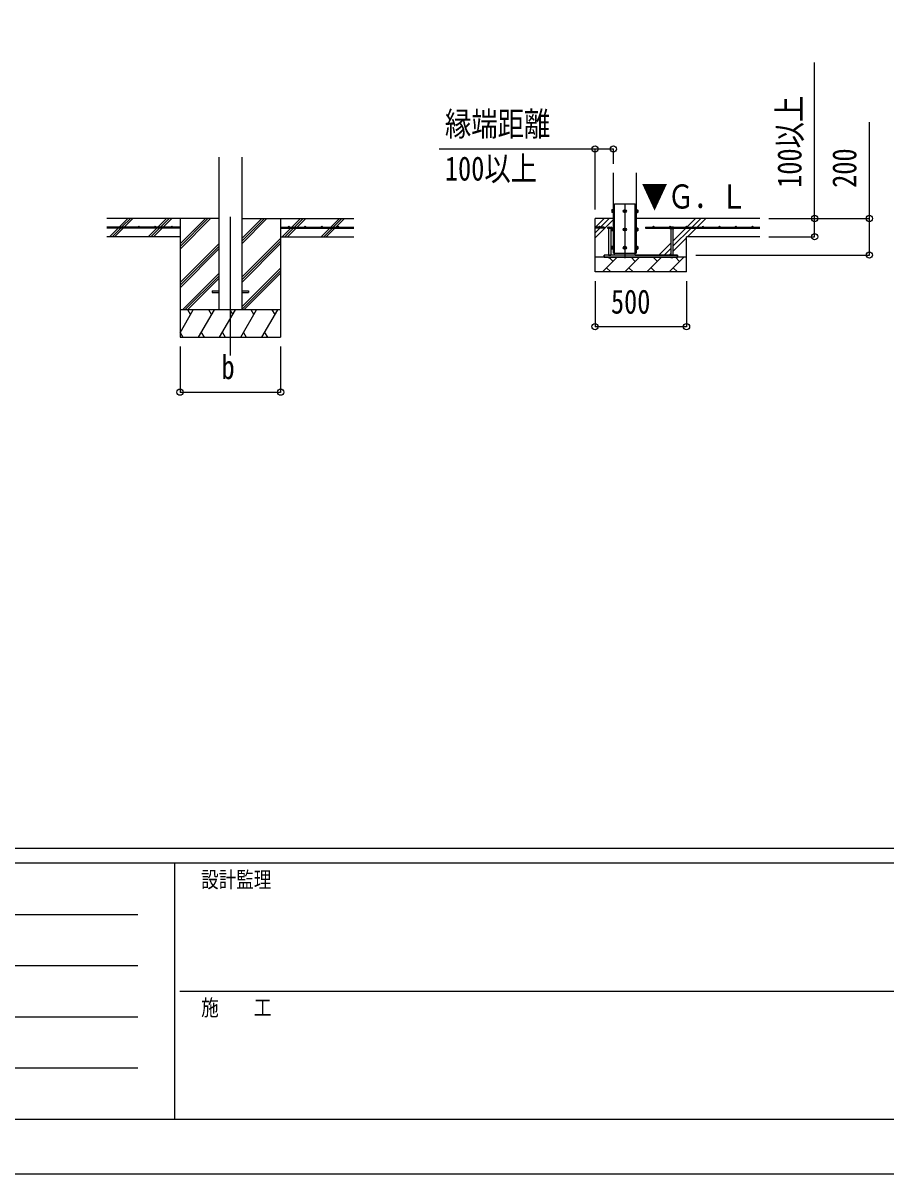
# Model space of a CAD drawing. Units: millimetres, scale not verified. Extents: x -16820 to 16820, y -11880 to 11880.
# Drawn here: x -6047 to -1330, y -11880 to -5584 of the extents above; entities that cross this region are included whole.
import ezdxf
from ezdxf.enums import TextEntityAlignment as Align

# ---------------------------------------------------------------- set-up
doc = ezdxf.new("R2010")
doc.units = ezdxf.units.MM
doc.header["$LTSCALE"] = 50
for name, color, linetype in [('0-4_YKK_12', 2, 'Continuous'), ('0-5_YKK_13', 4, 'Continuous'), ('0-6_YKK_A1', 4, 'Continuous'), ('0-7_YKK_D', 6, 'Continuous'), ('0-8_YKK_ZWAK', 7, 'Continuous')]:
    doc.layers.add(name, color=color, linetype=linetype)
doc.styles.add('ＭＳ ゴシック', font='')
doc.styles.get('ＭＳ ゴシック').set_extended_font_data('MS Gothic')

msp = doc.modelspace()

# ---------------------------------------------------------------- linework, layer by layer
at = {"layer": '0-4_YKK_12'}
for p, q in [((-2757.42, -6570.5), (-2757.42, -6870.5)), ((-4913.92, -6643.79), (-4913.92, -7403))]:
    msp.add_line(p, q, dxfattribs=at)
at = {"layer": '0-5_YKK_13'}
for p, q in [((-2828.12, -6606.51), (-2827.54, -6605.51)), ((-2828.12, -6606.51), (-2828.12, -6619.5)), ((-2822.62, -6605.51), (-2827.54, -6605.51)), ((-2822.62, -6609.25), (-2827.54, -6609.25)), ((-2822.62, -6605.51), (-2822.62, -6620.51)), ((-2821.02, -6605.96), (-2822.62, -6605.96)), ((-2822.62, -6612.5), (-2822.62, -6605.96)), ((-2821.02, -6612.5), (-2821.02, -6605.96)), ((-2813.42, -6843), (-2813.42, -6573)), ((-2813.42, -6573), (-2701.42, -6573)), ((-2701.42, -6843), (-2701.42, -6573)), ((-2693.82, -6605.95), (-2692.22, -6605.95)), ((-2693.82, -6612.5), (-2693.82, -6605.95)), ((-2692.22, -6605.49), (-2687.3, -6605.49)), ((-2692.22, -6605.49), (-2692.22, -6620.51)), ((-2692.22, -6612.5), (-2692.22, -6605.95)), ((-2692.22, -6609.25), (-2687.3, -6609.25)), ((-2686.72, -6606.5), (-2687.3, -6605.49)), ((-2686.72, -6606.5), (-2686.72, -6619.5)), ((-2828.12, -6619.5), (-2827.54, -6620.51)), ((-2822.62, -6616.75), (-2827.54, -6616.75)), ((-2822.62, -6620.51), (-2827.54, -6620.51)), ((-2822.62, -6612.5), (-2821.02, -6612.5)), ((-2822.62, -6613.5), (-2821.02, -6613.5)), ((-2822.62, -6620.05), (-2822.62, -6613.5)), ((-2822.62, -6620.05), (-2821.02, -6620.05)), ((-2821.02, -6620.05), (-2821.02, -6613.5)), ((-2692.22, -6612.5), (-2693.82, -6612.5)), ((-2692.22, -6613.5), (-2693.82, -6613.5)), ((-2693.82, -6620.05), (-2693.82, -6613.5)), ((-2692.22, -6620.05), (-2693.82, -6620.05)), ((-2692.22, -6620.05), (-2692.22, -6613.5)), ((-2692.22, -6616.75), (-2687.3, -6616.75)), ((-2692.22, -6620.51), (-2687.3, -6620.51)), ((-2686.72, -6619.5), (-2687.3, -6620.51)), ((-2849.42, -6700.5), (-2850.89, -6701.35)), ((-2849.42, -6700.5), (-2830.42, -6700.5)), ((-2845.92, -6708.5), (-2845.92, -6853)), ((-2845.41, -6708.5), (-2845.41, -6701.35)), ((-2834.44, -6708.5), (-2834.44, -6701.35)), ((-2833.92, -6708.5), (-2833.92, -6853)), ((-2830.42, -6700.5), (-2828.95, -6701.35)), ((-2828.95, -6708.5), (-2828.95, -6701.35)), ((-2828.12, -6706.51), (-2827.54, -6705.51)), ((-2828.12, -6706.51), (-2828.12, -6719.5)), ((-2828.12, -6719.5), (-2827.54, -6720.51)), ((-2822.62, -6705.51), (-2827.54, -6705.51)), ((-2822.62, -6709.25), (-2827.54, -6709.25)), ((-2822.62, -6716.75), (-2827.54, -6716.75)), ((-2822.62, -6720.51), (-2827.54, -6720.51)), ((-2822.62, -6705.51), (-2822.62, -6720.51)), ((-2821.02, -6705.96), (-2822.62, -6705.96)), ((-2822.62, -6712.5), (-2822.62, -6705.96)), ((-2822.62, -6712.5), (-2821.02, -6712.5)), ((-2822.62, -6713.5), (-2821.02, -6713.5)), ((-2822.62, -6720.05), (-2822.62, -6713.5)), ((-2822.62, -6720.05), (-2821.02, -6720.05)), ((-2821.02, -6712.5), (-2821.02, -6705.96)), ((-2821.02, -6720.05), (-2821.02, -6713.5)), ((-2693.82, -6705.95), (-2692.22, -6705.95)), ((-2693.82, -6712.5), (-2693.82, -6705.95)), ((-2692.22, -6712.5), (-2693.82, -6712.5)), ((-2692.22, -6713.5), (-2693.82, -6713.5)), ((-2693.82, -6720.05), (-2693.82, -6713.5)), ((-2692.22, -6720.05), (-2693.82, -6720.05)), ((-2692.22, -6705.49), (-2687.3, -6705.49)), ((-2692.22, -6705.49), (-2692.22, -6720.51)), ((-2692.22, -6712.5), (-2692.22, -6705.95)), ((-2692.22, -6709.25), (-2687.3, -6709.25)), ((-2692.22, -6720.05), (-2692.22, -6713.5)), ((-2692.22, -6716.75), (-2687.3, -6716.75)), ((-2692.22, -6720.51), (-2687.3, -6720.51)), ((-2686.72, -6706.5), (-2687.3, -6705.49)), ((-2686.72, -6719.5), (-2687.3, -6720.51)), ((-2686.72, -6706.5), (-2686.72, -6719.5)), ((-2509.42, -6700.5), (-2510.89, -6701.35)), ((-2510.89, -6708.5), (-2510.89, -6701.35)), ((-2490.42, -6700.5), (-2509.42, -6700.5)), ((-2505.92, -6708.5), (-2505.92, -6853)), ((-2505.41, -6708.5), (-2505.41, -6701.35)), ((-2494.44, -6708.5), (-2494.44, -6701.35)), ((-2493.92, -6708.5), (-2493.92, -6853)), ((-2490.42, -6700.5), (-2488.95, -6701.35)), ((-2469.92, -6853), (-2869.92, -6853)), ((-2869.92, -6865), (-2869.92, -6853)), ((-2845.92, -6853), (-2833.92, -6853)), ((-2828.12, -6806.51), (-2827.54, -6805.51)), ((-2828.12, -6806.51), (-2828.12, -6819.5)), ((-2828.12, -6819.5), (-2827.54, -6820.51)), ((-2822.62, -6805.51), (-2827.54, -6805.51)), ((-2822.62, -6809.25), (-2827.54, -6809.25)), ((-2822.62, -6816.75), (-2827.54, -6816.75)), ((-2822.62, -6820.51), (-2827.54, -6820.51)), ((-2822.62, -6805.51), (-2822.62, -6820.51)), ((-2821.02, -6805.96), (-2822.62, -6805.96)), ((-2822.62, -6812.5), (-2822.62, -6805.96)), ((-2822.62, -6812.5), (-2821.02, -6812.5)), ((-2822.62, -6813.5), (-2821.02, -6813.5)), ((-2822.62, -6820.05), (-2822.62, -6813.5)), ((-2822.62, -6820.05), (-2821.02, -6820.05)), ((-2821.02, -6812.5), (-2821.02, -6805.96)), ((-2821.02, -6820.05), (-2821.02, -6813.5)), ((-2813.42, -6853), (-2813.42, -6843)), ((-2701.42, -6853), (-2701.42, -6843)), ((-2693.82, -6805.95), (-2692.22, -6805.95)), ((-2693.82, -6812.5), (-2693.82, -6805.95)), ((-2692.22, -6812.5), (-2693.82, -6812.5)), ((-2692.22, -6813.5), (-2693.82, -6813.5)), ((-2693.82, -6820.05), (-2693.82, -6813.5)), ((-2692.22, -6820.05), (-2693.82, -6820.05)), ((-2692.22, -6805.49), (-2687.3, -6805.49)), ((-2692.22, -6805.49), (-2692.22, -6820.51)), ((-2692.22, -6812.5), (-2692.22, -6805.95)), ((-2692.22, -6809.25), (-2687.3, -6809.25)), ((-2692.22, -6820.05), (-2692.22, -6813.5)), ((-2692.22, -6816.75), (-2687.3, -6816.75)), ((-2692.22, -6820.51), (-2687.3, -6820.51)), ((-2686.72, -6806.5), (-2687.3, -6805.49)), ((-2686.72, -6819.5), (-2687.3, -6820.51)), ((-2686.72, -6806.5), (-2686.72, -6819.5)), ((-2493.92, -6853), (-2505.92, -6853)), ((-2469.92, -6865), (-2469.92, -6853)), ((-2869.92, -6865), (-2469.92, -6865)), ((-2845.92, -6866.5), (-2833.92, -6866.5)), ((-2493.92, -6866.5), (-2505.92, -6866.5)), ((-5013.92, -7048.5), (-5013.92, -7057.5)), ((-5013.92, -7048.5), (-4976.42, -7048.5)), ((-4851.42, -7048.5), (-4813.92, -7048.5)), ((-4813.92, -7048.5), (-4813.92, -7057.5)), ((-5013.92, -7057.5), (-4976.42, -7057.5)), ((-4851.42, -7057.5), (-4813.92, -7057.5))]:
    msp.add_line(p, q, dxfattribs=at)
for points in [[(-2819.92, -6604.5), (-2821.02, -6604.5), (-2821.02, -6621.5), (-2819.92, -6621.5)], [(-2694.92, -6604.5), (-2693.82, -6604.5), (-2693.82, -6621.5), (-2694.92, -6621.5)], [(-2828.95, -6708.5), (-2850.89, -6708.5), (-2850.89, -6701.35)], [(-2819.92, -6704.5), (-2821.02, -6704.5), (-2821.02, -6721.5), (-2819.92, -6721.5)], [(-2694.92, -6704.5), (-2693.82, -6704.5), (-2693.82, -6721.5), (-2694.92, -6721.5)], [(-2510.89, -6708.5), (-2488.95, -6708.5), (-2488.95, -6701.35)], [(-2819.92, -6804.5), (-2821.02, -6804.5), (-2821.02, -6821.5), (-2819.92, -6821.5)], [(-2694.92, -6804.5), (-2693.82, -6804.5), (-2693.82, -6821.5), (-2694.92, -6821.5)], [(-2845.92, -6865), (-2845.92, -6866.5), (-2843.92, -6868.5), (-2835.92, -6868.5)], [(-2833.92, -6865), (-2833.92, -6866.5), (-2835.92, -6868.5)], [(-2505.92, -6865), (-2505.92, -6866.5), (-2503.92, -6868.5)], [(-2493.92, -6865), (-2493.92, -6866.5), (-2495.92, -6868.5), (-2503.92, -6868.5)]]:
    msp.add_lwpolyline(points, dxfattribs=at)
for points in [[(-2757.42, -6605.49), (-2763.92, -6609.25), (-2763.92, -6616.75), (-2757.42, -6620.51), (-2750.92, -6616.75), (-2750.92, -6609.25)], [(-2757.42, -6705.49), (-2763.92, -6709.25), (-2763.92, -6716.75), (-2757.42, -6720.51), (-2750.92, -6716.75), (-2750.92, -6709.25)], [(-2757.42, -6805.49), (-2763.92, -6809.25), (-2763.92, -6816.75), (-2757.42, -6820.51), (-2750.92, -6816.75), (-2750.92, -6809.25)]]:
    msp.add_lwpolyline(points, close=True, dxfattribs=at)
for centre, radius in [((-2757.42, -6613), 8.5), ((-2757.42, -6613), 6.5), ((-2757.42, -6713), 8.5), ((-2757.42, -6713), 6.5), ((-2757.42, -6813), 8.5), ((-2757.42, -6813), 6.5)]:
    msp.add_circle(centre, radius, dxfattribs=at)
for centre, radius, start, end in [((-2824.82, -6607.38), 3.31, 145.51973, 214.48027), ((-2815.7, -6613), 12.42, 162.41205, 197.58795), ((-2757.42, -6613), 7.05, 157.21814, 202.78186), ((-2757.42, -6613), 7.05, 97.21814, 142.78186), ((-2757.42, -6613), 7.05, 37.21814, 82.78186), ((-2757.42, -6613), 7.05, 337.21814, 22.78186), ((-2690.04, -6607.37), 3.32, 325.61575, 34.38425), ((-2699.14, -6613), 12.42, 342.41205, 17.58795), ((-2824.8, -6618.63), 3.32, 145.61575, 214.38425), ((-2757.42, -6613), 7.05, 217.21814, 262.78186), ((-2757.42, -6613), 7.05, 277.21814, 322.78186), ((-2690.04, -6618.63), 3.32, 325.61575, 34.38425), ((-2848.15, -6705.36), 4.86, 55.61575, 124.38425), ((-2839.92, -6718.65), 18.15, 72.41205, 107.58795), ((-2831.69, -6705.36), 4.86, 55.61575, 124.38425), ((-2824.82, -6707.38), 3.31, 145.51973, 214.48027), ((-2815.7, -6713), 12.42, 162.41205, 197.58795), ((-2824.8, -6718.63), 3.32, 145.61575, 214.38425), ((-2757.42, -6713), 7.05, 157.21814, 202.78186), ((-2757.42, -6713), 7.05, 97.21814, 142.78186), ((-2757.42, -6713), 7.05, 217.21814, 262.78186), ((-2757.42, -6713), 7.05, 37.21814, 82.78186), ((-2757.42, -6713), 7.05, 277.21814, 322.78186), ((-2757.42, -6713), 7.05, 337.21814, 22.78186), ((-2690.04, -6707.37), 3.32, 325.61575, 34.38425), ((-2699.14, -6713), 12.42, 342.41205, 17.58795), ((-2690.04, -6718.63), 3.32, 325.61575, 34.38425), ((-2508.15, -6705.36), 4.86, 55.61575, 124.38425), ((-2499.92, -6718.65), 18.15, 72.41205, 107.58795), ((-2491.69, -6705.36), 4.86, 55.61575, 124.38425), ((-2824.82, -6807.38), 3.31, 145.51973, 214.48027), ((-2815.7, -6813), 12.42, 162.41205, 197.58795), ((-2824.8, -6818.63), 3.32, 145.61575, 214.38425), ((-2757.42, -6813), 7.05, 157.21814, 202.78186), ((-2757.42, -6813), 7.05, 97.21814, 142.78186), ((-2757.42, -6813), 7.05, 217.21814, 262.78186), ((-2757.42, -6813), 7.05, 37.21814, 82.78186), ((-2757.42, -6813), 7.05, 277.21814, 322.78186), ((-2757.42, -6813), 7.05, 337.21814, 22.78186), ((-2690.04, -6807.37), 3.32, 325.61575, 34.38425), ((-2699.14, -6813), 12.42, 342.41205, 17.58795), ((-2690.04, -6818.63), 3.32, 325.61575, 34.38425)]:
    msp.add_arc(centre, radius, start, end, dxfattribs=at)
at = {"layer": '0-6_YKK_A1'}
for p, q in [((-4976.42, -6316.65), (-4976.42, -7153)), ((-4851.42, -6316.65), (-4851.42, -7153)), ((-2819.92, -6843), (-2819.92, -6403)), ((-2694.92, -6403), (-2694.92, -6843)), ((-4976.42, -6653), (-5588.92, -6653)), ((-5522.09, -6700.5), (-5474.59, -6653)), ((-5503.09, -6695.64), (-5460.45, -6653)), ((-5493.8, -6700.5), (-5446.3, -6653)), ((-5309.96, -6700.5), (-5262.46, -6653)), ((-5295.81, -6700.5), (-5248.31, -6653)), ((-5281.67, -6700.5), (-5234.17, -6653)), ((-5188.92, -6653), (-5188.92, -7303)), ((-5188.92, -6819.88), (-5022.04, -6653)), ((-5188.92, -6805.74), (-5036.18, -6653)), ((-5188.92, -6791.6), (-5050.32, -6653)), ((-4851.42, -6790.75), (-4713.67, -6653)), ((-4851.42, -6776.61), (-4727.81, -6653)), ((-4851.42, -6762.46), (-4741.96, -6653)), ((-4851.42, -6653), (-4238.92, -6653)), ((-4638.92, -6653), (-4638.92, -7303)), ((-4577.32, -6700.5), (-4529.82, -6653)), ((-4563.18, -6700.5), (-4515.68, -6653)), ((-4549.04, -6700.5), (-4501.54, -6653)), ((-4365.19, -6700.5), (-4317.69, -6653)), ((-4351.05, -6700.5), (-4303.55, -6653)), ((-4336.91, -6700.5), (-4289.41, -6653)), ((-2819.92, -6653), (-2919.92, -6653)), ((-2919.92, -6945), (-2919.92, -6653)), ((-2919.92, -6759), (-2819.92, -6659)), ((-2917.99, -6700.5), (-2870.49, -6653)), ((-2889.71, -6700.5), (-2842.21, -6653)), ((-2019.92, -6653), (-2694.92, -6653)), ((-2417.99, -6700.5), (-2370.49, -6653)), ((-2389.71, -6700.5), (-2342.21, -6653)), ((-2361.42, -6700.5), (-2313.92, -6653)), ((-5188.92, -6700.5), (-5588.92, -6700.5)), ((-5188.92, -6705.5), (-5588.92, -6705.5)), ((-5574.59, -6753), (-5527.09, -6705.5)), ((-5560.45, -6753), (-5512.95, -6705.5)), ((-5546.3, -6753), (-5498.8, -6705.5)), ((-5507.95, -6700.5), (-5506.28, -6698.83)), ((-5361.05, -6751.6), (-5314.96, -6705.5)), ((-5348.31, -6753), (-5300.81, -6705.5)), ((-5334.17, -6753), (-5286.67, -6705.5)), ((-5188.92, -6700.5), (-5188.92, -6705.5)), ((-4638.92, -6700.5), (-4238.92, -6700.5)), ((-4638.92, -6700.5), (-4638.92, -6705.5)), ((-4638.92, -6705.5), (-4238.92, -6705.5)), ((-4629.82, -6753), (-4582.32, -6705.5)), ((-4615.68, -6753), (-4568.18, -6705.5)), ((-4601.54, -6753), (-4554.04, -6705.5)), ((-4417.69, -6753), (-4370.19, -6705.5)), ((-4403.55, -6753), (-4356.05, -6705.5)), ((-4389.41, -6753), (-4341.91, -6705.5)), ((-2869.92, -6700.5), (-2919.92, -6700.5)), ((-2919.92, -6730.71), (-2894.71, -6705.5)), ((-2869.92, -6705.5), (-2919.92, -6705.5)), ((-2869.92, -6700.5), (-2869.92, -6705.5)), ((-2644.92, -6700.5), (-2019.92, -6700.5)), ((-2644.92, -6700.5), (-2644.92, -6705.5)), ((-2644.92, -6705.5), (-2510.89, -6705.5)), ((-2493.92, -6804.71), (-2394.71, -6705.5)), ((-2493.92, -6776.43), (-2422.99, -6705.5)), ((-2488.95, -6705.5), (-2019.92, -6705.5)), ((-2413.92, -6753), (-2366.42, -6705.5)), ((-5188.92, -6753), (-5588.92, -6753)), ((-5188.92, -7003.73), (-4976.42, -6791.23)), ((-4851.42, -6974.59), (-4638.92, -6762.1)), ((-4851.42, -6988.74), (-4638.92, -6776.24)), ((-4851.42, -7002.88), (-4638.92, -6790.38)), ((-4638.92, -6753), (-4238.92, -6753)), ((-2570.49, -6853), (-2505.92, -6788.43)), ((-2493.92, -6833), (-2419.92, -6759)), ((-2419.92, -6945), (-2419.92, -6753)), ((-2019.92, -6753), (-2419.92, -6753)), ((-5188.92, -7017.87), (-4976.42, -6805.37)), ((-5188.92, -7032.01), (-4976.42, -6819.51)), ((-2819.92, -6843), (-2694.92, -6843)), ((-2701.42, -6853), (-2469.92, -6853)), ((-2542.21, -6853), (-2505.92, -6816.71)), ((-2513.92, -6853), (-2505.92, -6845)), ((-2469.92, -6853), (-2469.92, -6865)), ((-4851.42, -7136.72), (-4638.92, -6924.23)), ((-2419.92, -6865), (-2919.92, -6865)), ((-2879.18, -6945), (-2799.18, -6865)), ((-2856.52, -6922.34), (-2833.86, -6945)), ((-2821.85, -6887.66), (-2841.01, -6868.5)), ((-2757.76, -6945), (-2677.76, -6865)), ((-2735.1, -6922.34), (-2712.44, -6945)), ((-2700.42, -6887.66), (-2723.09, -6865)), ((-2636.34, -6945), (-2556.34, -6865)), ((-2613.68, -6922.34), (-2591.02, -6945)), ((-2579, -6887.66), (-2601.66, -6865)), ((-2514.92, -6945), (-2434.92, -6865)), ((-2492.26, -6922.34), (-2469.6, -6945)), ((-2457.58, -6887.66), (-2480.24, -6865)), ((-5176.06, -7153), (-4976.42, -6953.36)), ((-5161.92, -7153), (-4976.42, -6967.5)), ((-5147.78, -7153), (-4976.42, -6981.64)), ((-4851.42, -7150.87), (-4638.92, -6938.37)), ((-4839.41, -7153), (-4638.92, -6952.51)), ((-2419.92, -6945), (-2919.92, -6945)), ((-4638.92, -7153), (-5188.92, -7153)), ((-5188.92, -7278.45), (-5116.49, -7153)), ((-5131.49, -7178.98), (-5146.49, -7153)), ((-5087.62, -7303), (-5001.02, -7153)), ((-5016.02, -7178.98), (-5031.02, -7153)), ((-4972.15, -7303), (-4885.55, -7153)), ((-4900.55, -7178.98), (-4915.55, -7153)), ((-4856.68, -7303), (-4770.08, -7153)), ((-4785.08, -7178.98), (-4800.08, -7153)), ((-4741.21, -7303), (-4654.61, -7153)), ((-4669.61, -7178.98), (-4684.61, -7153)), ((-5188.92, -7303), (-4638.92, -7303)), ((-5188.1, -7277.02), (-5173.1, -7303)), ((-5072.63, -7277.02), (-5057.63, -7303)), ((-4957.16, -7277.02), (-4942.16, -7303)), ((-4841.68, -7277.02), (-4826.69, -7303)), ((-4726.22, -7277.02), (-4711.22, -7303))]:
    msp.add_line(p, q, dxfattribs=at)
msp.add_lwpolyline([(-2813.42, -6853), (-2869.92, -6853), (-2869.92, -6865)], dxfattribs=at)
for centre in [(-5503.92, -6698), (-5413.92, -6698), (-5323.92, -6698), (-5233.92, -6698), (-4593.92, -6698), (-4503.92, -6698), (-4413.92, -6698), (-4323.92, -6698), (-2894.92, -6698), (-2599.92, -6698), (-2509.92, -6698), (-2419.92, -6698), (-2329.92, -6698), (-2239.92, -6698), (-2149.92, -6698), (-2059.92, -6698)]:
    msp.add_circle(centre, 2.5, dxfattribs=at)
at = {"layer": '0-7_YKK_D'}
for p, q in [((-2919.92, -6603), (-2919.92, -6272.5)), ((-2819.92, -6353), (-2819.92, -6272.5)), ((-1969.92, -6653), (-1719.42, -6653)), ((-1969.92, -6653), (-1418.92, -6653)), ((-1969.92, -6753), (-1719.42, -6753)), ((-2369.92, -6853), (-1418.92, -6853)), ((-2919.92, -6995), (-2919.92, -7246)), ((-2419.92, -6995), (-2419.92, -7246)), ((-2419.92, -7245), (-2919.92, -7245)), ((-5188.92, -7353), (-5188.92, -7604)), ((-4638.92, -7353), (-4638.92, -7604)), ((-5188.92, -7603), (-4638.92, -7603))]:
    msp.add_line(p, q, dxfattribs=at)
for points in [[(-1719.92, -6753), (-1719.92, -6653), (-1719.92, -5800.2)], [(-1419.92, -6853), (-1419.92, -6653), (-1419.92, -6126.6)], [(-2819.92, -6273), (-2919.92, -6273), (-3772.72, -6273)]]:
    msp.add_lwpolyline(points, dxfattribs=at)
for centre in [(-2919.92, -6273), (-2819.92, -6273), (-1719.92, -6653), (-1419.92, -6653), (-1719.92, -6753), (-1419.92, -6853), (-2919.92, -7245), (-2419.92, -7245), (-5188.92, -7603), (-4638.92, -7603)]:
    msp.add_circle(centre, 17, dxfattribs=at)
at = {"layer": '0-8_YKK_ZWAK'}
for p, q in [((15580.08, -10100), (-15619.92, -10100)), ((-5219.92, -10180), (-15619.92, -10180)), ((-5219.92, -10180), (-5219.92, -11580)), ((-19.92, -10180), (-5219.92, -10180)), ((-15449.92, -10460), (-5419.92, -10460)), ((-15449.92, -10740), (-5419.92, -10740)), ((-5189.92, -10880), (-19.92, -10880)), ((-15449.92, -11020), (-5419.92, -11020)), ((-15449.92, -11300), (-5419.92, -11300)), ((-15619.92, -11580), (-5219.92, -11580)), ((-5219.92, -11580), (-19.92, -11580))]:
    msp.add_line(p, q, dxfattribs=at)
msp.add_lwpolyline([(-16820, -11880), (16820, -11880), (16820, 11880), (-16820, 11880)], close=True, dxfattribs=at)

# ---------------------------------------------------------------- texts
at = {"layer": '0-6_YKK_A1', "style": 'ＭＳ ゴシック', "width": 0.8}
msp.add_text('▼Ｇ．Ｌ', height=132, dxfattribs=at).set_placement((-2666.6, -6638), align=Align.BOTTOM_LEFT)
at = {"layer": '0-7_YKK_D', "style": 'ＭＳ ゴシック', "width": 0.8}
for s, p in [('100以上', (-1751.92, -6485)), ('200', (-1451.92, -6485))]:
    msp.add_text(s, height=132, rotation=90, dxfattribs=at).set_placement(p, align=Align.BOTTOM_LEFT)
for s, p in [('縁端距離', (-3740.72, -6241)), ('100以上', (-3740.72, -6485)), ('500', (-2833.12, -7213)), ('b', (-4961.92, -7571))]:
    msp.add_text(s, height=132, dxfattribs=at).set_placement(p, align=Align.BOTTOM_LEFT)
at = {"layer": '0-8_YKK_ZWAK', "style": 'ＭＳ ゴシック', "width": 0.8}
for s, p in [('設計監理', (-5073.25, -10340)), ('施\u3000\u3000工', (-5073.25, -11040))]:
    msp.add_text(s, height=87.98, dxfattribs=at).set_placement(p, align=Align.BOTTOM_LEFT)

doc.saveas('drawing.dxf')
